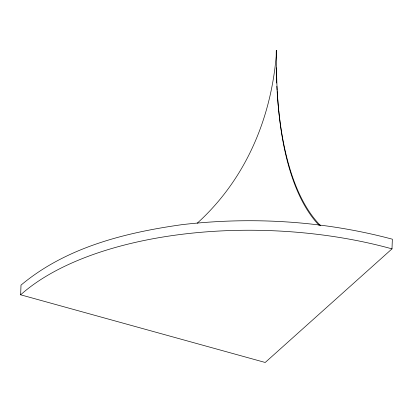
<?xml version="1.0" encoding="UTF-8"?>
<svg xmlns="http://www.w3.org/2000/svg" width="413" height="413" viewBox="0 0 413 413"><rect width="100%" height="100%" fill="white"/><g stroke="black" fill="none" stroke-linecap="round" stroke-linejoin="round"><path stroke-width="0.62" d="M20.65 294.805L21.006 285.13C66.059 247.32 125.253 232.586 182.288 224.62C252.415 216.5 324.091 220.934 392.35 239.199L391.994 248.869L265.203 362.475L20.65 294.805A275.61 131.933 2.1 0 1 391.994 248.869M276.473 55.037L276.638 50.525A367.658 289.136 48.1 0 1 197.202 223.226M320.684 225.792A373.068 145.639 -74.6 0 1 277.149 91.531M277.071 90.225A373.068 145.639 -74.6 0 1 276.855 86.296M276.705 83.039A373.068 145.639 -74.6 0 1 276.261 67.82M276.209 55.44A373.068 145.639 -74.6 0 1 276.256 50.82M319.285 225.498A367.658 143.528 -74.5 0 1 276.638 50.525"/></g></svg>
